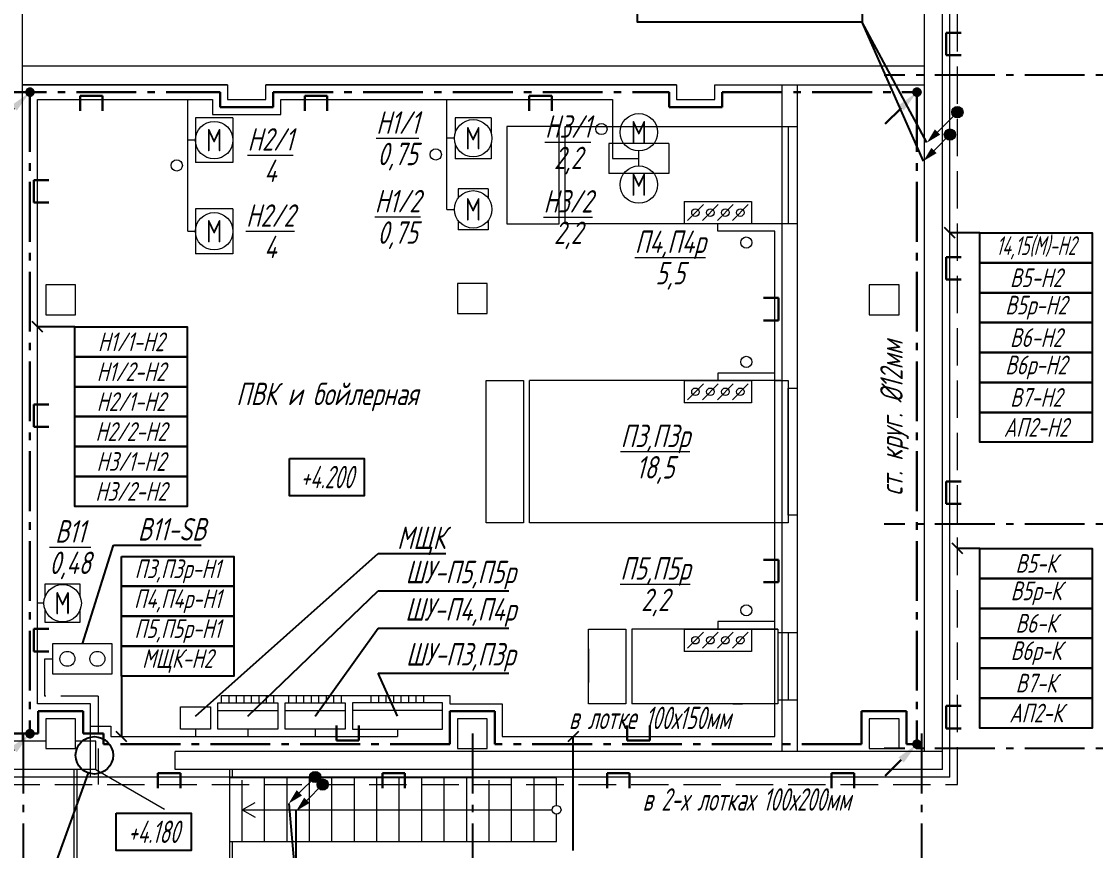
# Model space of a CAD drawing. Header units: millimetres. Extents: x -14296 to 10264, y -13087 to -5602.
# Drawn here: x -2110.7 to -1967.2, y -12823.6 to -12712.8 of the extents above; entities that cross this region are included whole.
import ezdxf
from ezdxf import colors
from ezdxf.entities.mleader import LeaderData, LeaderLine
from ezdxf.math import Vec2, Vec3

# ---------------------------------------------------------------- set-up
doc = ezdxf.new("R2010")
doc.units = ezdxf.units.MM
doc.linetypes.add('gost5', pattern=[7, 5, -2, 0])
doc.linetypes.add('gost6', pattern=[12, 8, -1.5, 1, -1.5])
for name, color, linetype, lineweight in [('Заземление (Сущ)', 6, 'gost6', 25), ('КаБель контрольный (Вновь)', 142, 'gost5', 15), ('КаБель силовой (Вновь)', 1, 'Continuous', 15), ('Линия выноска', 137, 'Continuous', 25), ('Осевая', 4, 'gost6', 25), ('Рамка тонкая', 5, 'Continuous', 25), ('стена', 7, 'Continuous', 18), ('Строительный', 251, 'Continuous', 13), ('Текст', 7, 'Continuous', 20), ('Технологическое', 156, 'Continuous', 18), ('Щиты пульты (Вновь)', 5, 'Continuous', 15), ('Эл. аппараты (Вновь)', 93, 'Continuous', 15), ('ЭлектрооБорудование (Вновь)', 160, 'Continuous', 15)]:
    doc.layers.add(name, color=color, linetype=linetype, lineweight=lineweight)
doc.styles.add('Simplex', font='simplex.shx', dxfattribs={"width": 0.7, "oblique": 15})
doc.linetypes.add('ограждение1', pattern='A,0.25,-0.1,[133,ltypeshp.shx,S=0.1,R=0,X=-0.1,Y=0],-0.1,1', length=1.45)

# ---------------------------------------------------------------- blocks, each defined once
blk = doc.blocks.new('A$C218E5FD8')
at = {"layer": 'Заземление (Сущ)', "lineweight": 30}
blk.add_hatch(color=256, dxfattribs=at).paths.add_polyline_path([(4.74, 4.24, 1), (3.74, 4.24, 1)])
blk.add_line((2.12, 2.12), (0, 0), dxfattribs=at)
blk.add_circle((4.24, 4.24), 0.5, dxfattribs=at)
blk.add_solid([(2.47, 1.77), (1.77, 2.47), (4.24, 4.24)], dxfattribs=at)
blk = doc.blocks.new('_None')
blk = doc.blocks.new('A$C2C4D244A')
at = {"layer": 'Эл. аппараты (Вновь)'}
for p, q in [((4, 8), (0, 8)), ((0, 8), (0, 0)), ((4, 0), (4, 8)), ((0, 0), (4, 0))]:
    blk.add_line(p, q, dxfattribs=at)
for centre in [(2, 6), (2, 2)]:
    blk.add_circle(centre, 1, dxfattribs=at)
blk = doc.blocks.new('_DotBlank')
at = {"color": 0, "linetype": 'ByBlock', "lineweight": -2}
blk.add_line((-0.5, 0), (-1, 0), dxfattribs=at)
blk.add_circle((0, 0), 0.5, dxfattribs=at)

msp = doc.modelspace()

# ---------------------------------------------------------------- hatches: boundary and pattern name
at = {"layer": 'Заземление (Сущ)', "lineweight": 30}
for points in [[(-2109.05744, -12722.22393, 1), (-2110.05744, -12722.22393, 1)], [(-2109.05744, -12807.97393, 1), (-2110.05744, -12807.97393, 1)]]:
    msp.add_hatch(color=256, dxfattribs=at).paths.add_polyline_path(points)
at = {"layer": 'КаБель контрольный (Вновь)', "linetype": 'ByBlock'}
for points in [[(-1986.40744, -12724.89951, 1), (-1984.90744, -12724.89951, 1)], [(-2071.20744, -12814.77393, 1), (-2069.70744, -12814.77393, 1)]]:
    msp.add_hatch(color=256, dxfattribs=at).paths.add_polyline_path(points)
at = {"layer": 'КаБель силовой (Вновь)'}
for points in [[(-1987.40744, -12727.89951, 1), (-1985.90744, -12727.89951, 1)], [(-2072.20744, -12813.77393, 1), (-2070.70744, -12813.77393, 1)]]:
    msp.add_hatch(color=256, dxfattribs=at).paths.add_polyline_path(points)

# ---------------------------------------------------------------- linework, layer by layer
at = {"layer": 'Заземление (Сущ)', "lineweight": 30}
for p, q in [((-2115.35744, -12722.22393), (-2084.16304, -12722.22393)), ((-2109.55744, -12722.22393), (-2109.55744, -12807.97393)), ((-2084.16304, -12722.22393), (-2084.16304, -12724.22393)), ((-2077.06304, -12724.22393), (-2077.06304, -12722.22393)), ((-2077.06304, -12722.22393), (-2024.16304, -12722.22393)), ((-2024.16304, -12722.22393), (-2024.16304, -12724.22393)), ((-2017.06304, -12724.22393), (-2017.06304, -12722.22393)), ((-2017.06304, -12722.22393), (-1991.05744, -12722.22393)), ((-1991.05744, -12722.22393), (-1991.05744, -12809.37393)), ((-2084.16304, -12724.22393), (-2077.06304, -12724.22393)), ((-2024.16304, -12724.22393), (-2017.06304, -12724.22393)), ((-2102.45744, -12804.97393), (-2108.45744, -12804.97393)), ((-2108.45744, -12804.97393), (-2108.45744, -12807.97393)), ((-2102.45744, -12807.97393), (-2102.45744, -12804.97393)), ((-2047.45744, -12804.97393), (-2053.45744, -12804.97393)), ((-2053.45744, -12804.97393), (-2053.45744, -12809.37393)), ((-2047.45744, -12809.37393), (-2047.45744, -12804.97393)), ((-1998.45744, -12809.37393), (-1998.45744, -12804.97393)), ((-1998.45744, -12804.97393), (-1992.45744, -12804.97393)), ((-1992.45744, -12804.97393), (-1992.45744, -12809.37393)), ((-2108.45744, -12807.97393), (-2116.45744, -12807.97393)), ((-2099.75744, -12807.97393), (-2102.45744, -12807.97393)), ((-2099.75744, -12809.37393), (-2099.75744, -12807.97393)), ((-2053.45744, -12809.37393), (-2099.75744, -12809.37393)), ((-1998.45744, -12809.37393), (-2047.45744, -12809.37393)), ((-1992.45744, -12809.37393), (-1991.05744, -12809.37393))]:
    msp.add_line(p, q, dxfattribs=at)
for centre in [(-2109.55744, -12722.22393), (-2109.55744, -12807.97393)]:
    msp.add_circle(centre, 0.5, dxfattribs=at)
at = {"layer": 'КаБель контрольный (Вновь)'}
for p, q in [((-1985.65744, -12814.77393), (-1985.6573, -12648.88466)), ((-2107.55744, -12802.97393), (-2107.55744, -12797.97393)), ((-2107.55744, -12797.97393), (-2106.55744, -12797.97393)), ((-2100.45744, -12802.97393), (-2107.55744, -12802.97393)), ((-2100.45744, -12802.97393), (-2100.45744, -12814.77393)), ((-2603.25744, -12814.77393), (-1985.65744, -12814.77393))]:
    msp.add_line(p, q, dxfattribs=at)
at = {"layer": 'КаБель контрольный (Вновь)', "linetype": 'ByBlock'}
for p, q in [((-1988.30902, -12727.55109), (-1986.18769, -12725.42977)), ((-2072.57876, -12816.89525), (-2070.45744, -12814.77393))]:
    msp.add_line(p, q, dxfattribs=at)
for centre in [(-1985.65744, -12724.89951), (-2070.45744, -12814.77393)]:
    msp.add_circle(centre, 0.75, dxfattribs=at)
for points in [[(-1987.95546, -12727.90464), (-1988.66257, -12727.19754), (-1989.72323, -12728.9653)], [(-2072.2252, -12817.24881), (-2072.93231, -12816.5417), (-2073.99297, -12818.30947)]]:
    msp.add_solid(points, dxfattribs=at)
at = {"layer": 'КаБель силовой (Вновь)'}
for p, q in [((-1986.65744, -12813.77393), (-1986.6573, -12651.88466)), ((-2108.55744, -12803.97393), (-2108.55744, -12723.22393)), ((-2108.55744, -12723.22393), (-2085.16304, -12723.22393)), ((-2088.45076, -12740.82076), (-2088.45076, -12723.22393)), ((-2085.16304, -12723.22393), (-2085.16304, -12725.22393)), ((-2076.06304, -12725.22393), (-2076.06304, -12723.22393)), ((-2076.06304, -12723.22393), (-2031.71581, -12723.22393)), ((-2053.84652, -12737.89163), (-2053.84652, -12723.22393)), ((-2031.71581, -12723.22393), (-2031.71581, -12731.08475)), ((-2085.16304, -12725.22393), (-2076.06304, -12725.22393)), ((-2087.45076, -12728.63896), (-2088.45076, -12728.63896)), ((-2052.84652, -12728.38814), (-2053.84652, -12728.38814)), ((-1988.77869, -12730.02076), (-1986.65736, -12727.89944)), ((-2028.21581, -12732.08475), (-2028.21581, -12730.08475)), ((-2031.71581, -12731.08475), (-2028.21581, -12731.08475)), ((-2022.15744, -12736.824), (-2013.15744, -12736.824)), ((-2022.15744, -12736.824), (-2022.15744, -12739.82242)), ((-2021.7181, -12739.38466), (-2019.59678, -12737.26334)), ((-2019.7181, -12739.38466), (-2017.59678, -12737.26334)), ((-2017.7181, -12739.38466), (-2015.59678, -12737.26334)), ((-2015.7181, -12739.38466), (-2013.59678, -12737.26334)), ((-2013.15744, -12736.824), (-2013.15744, -12739.824)), ((-2053.84652, -12737.89163), (-2052.84703, -12737.89163)), ((-2013.15744, -12739.824), (-2022.15744, -12739.824)), ((-2017.65744, -12740.824), (-2017.65744, -12739.824)), ((-2088.45076, -12740.82076), (-2087.45076, -12740.82076)), ((-2010.05744, -12740.824), (-2017.65744, -12740.824)), ((-2010.05744, -12808.37393), (-2010.05744, -12740.824)), ((-2010.05744, -12759.77591), (-2017.65744, -12759.77591)), ((-2017.65744, -12759.77591), (-2017.65744, -12760.77591)), ((-2022.15744, -12760.77591), (-2013.15744, -12760.77591)), ((-2022.15744, -12760.77591), (-2022.15744, -12763.77433)), ((-2021.7181, -12763.33657), (-2019.59678, -12761.21525)), ((-2019.7181, -12763.33657), (-2017.59678, -12761.21525)), ((-2017.7181, -12763.33657), (-2015.59678, -12761.21525)), ((-2015.7181, -12763.33657), (-2013.59678, -12761.21525)), ((-2013.15744, -12760.77591), (-2013.15744, -12763.77591)), ((-2013.15744, -12763.77591), (-2022.15744, -12763.77591)), ((-2107.6947, -12790.53899), (-2108.55744, -12790.53899)), ((-2010.05744, -12792.98902), (-2017.65744, -12792.98902)), ((-2017.65744, -12792.98902), (-2017.65744, -12793.98902)), ((-2022.15744, -12793.98902), (-2013.15744, -12793.98902)), ((-2022.15744, -12793.98902), (-2022.15744, -12796.98744)), ((-2021.7181, -12796.54968), (-2019.59678, -12794.42836)), ((-2019.7181, -12796.54968), (-2017.59678, -12794.42836)), ((-2017.7181, -12796.54968), (-2015.59678, -12794.42836)), ((-2015.7181, -12796.54968), (-2013.59678, -12794.42836)), ((-2013.15744, -12793.98902), (-2013.15744, -12796.98902)), ((-2013.15744, -12796.98902), (-2022.15744, -12796.98902)), ((-2083.95744, -12802.87393), (-2053.45744, -12802.87393)), ((-2083.95744, -12803.87393), (-2083.95744, -12802.87393)), ((-2082.95744, -12803.87393), (-2082.95744, -12802.87393)), ((-2081.95744, -12803.87393), (-2081.95744, -12802.87393)), ((-2080.95744, -12803.87393), (-2080.95744, -12802.87393)), ((-2079.95744, -12803.87393), (-2079.95744, -12802.87393)), ((-2078.95744, -12803.87393), (-2078.95744, -12802.87393)), ((-2077.95744, -12803.87393), (-2077.95744, -12802.87393)), ((-2076.95744, -12803.87393), (-2076.95744, -12802.87393)), ((-2074.95744, -12803.87393), (-2074.95744, -12802.87393)), ((-2073.95744, -12803.87393), (-2073.95744, -12802.87393)), ((-2072.95744, -12803.87393), (-2072.95744, -12802.87393)), ((-2071.95744, -12803.87393), (-2071.95744, -12802.87393)), ((-2070.95744, -12803.87393), (-2070.95744, -12802.87393)), ((-2069.95744, -12803.87393), (-2069.95744, -12802.87393)), ((-2068.95744, -12803.87393), (-2068.95744, -12802.87393)), ((-2067.95744, -12803.87393), (-2067.95744, -12802.87393)), ((-2063.95744, -12803.87393), (-2063.95744, -12802.87393)), ((-2062.95744, -12803.87393), (-2062.95744, -12802.87393)), ((-2061.95744, -12803.87393), (-2061.95744, -12802.87393)), ((-2060.95744, -12803.87393), (-2060.95744, -12802.87393)), ((-2059.95744, -12803.87393), (-2059.95744, -12802.87393)), ((-2058.95744, -12803.87393), (-2058.95744, -12802.87393)), ((-2057.95744, -12803.87393), (-2057.95744, -12802.87393)), ((-2056.95744, -12803.87393), (-2056.95744, -12802.87393)), ((-2053.45744, -12802.87393), (-2053.45744, -12803.97393)), ((-2101.45744, -12803.97393), (-2108.55744, -12803.97393)), ((-2101.45744, -12813.77393), (-2101.45744, -12803.97393)), ((-2053.45744, -12803.97393), (-2046.45744, -12803.97393)), ((-2046.45744, -12803.97393), (-2046.45744, -12808.37393)), ((-2101.45744, -12806.97393), (-2098.75744, -12806.97393)), ((-2098.75744, -12806.97393), (-2098.75744, -12808.37393)), ((-2087.45744, -12807.37393), (-2087.45744, -12808.37393)), ((-2080.45744, -12807.37393), (-2080.45744, -12808.37393)), ((-2071.45744, -12807.37393), (-2071.45744, -12808.37393)), ((-2060.45744, -12807.37393), (-2060.45744, -12808.37393)), ((-2098.75744, -12808.37393), (-2060.45744, -12808.37393)), ((-2046.45744, -12808.37393), (-2010.05744, -12808.37393)), ((-1986.65744, -12813.77393), (-2602.25744, -12813.77393)), ((-2073.57876, -12815.89525), (-2071.45744, -12813.77393))]:
    msp.add_line(p, q, dxfattribs=at)
for centre, radius in [((-2033.21581, -12727.15434), 0.75), ((-1986.65744, -12727.89951), 0.75), ((-2055.34652, -12730.55778), 0.75), ((-2089.95076, -12732.02235), 0.75), ((-2020.65744, -12738.324), 0.5), ((-2018.65744, -12738.324), 0.5), ((-2016.65744, -12738.324), 0.5), ((-2014.65744, -12738.324), 0.5), ((-2013.85744, -12742.324), 0.75), ((-2013.85744, -12758.27591), 0.75), ((-2020.65744, -12762.27591), 0.5), ((-2018.65744, -12762.27591), 0.5), ((-2016.65744, -12762.27591), 0.5), ((-2014.65744, -12762.27591), 0.5), ((-2013.85744, -12791.48902), 0.75), ((-2020.65744, -12795.48902), 0.5), ((-2018.65744, -12795.48902), 0.5), ((-2016.65744, -12795.48902), 0.5), ((-2014.65744, -12795.48902), 0.5), ((-2071.45744, -12813.77393), 0.75)]:
    msp.add_circle(centre, radius, dxfattribs=at)
for points in [[(-1988.42513, -12730.37431), (-1989.13224, -12729.66721), (-1990.1929, -12731.43497)], [(-2073.2252, -12816.24881), (-2073.93231, -12815.5417), (-2074.99297, -12817.30947)]]:
    msp.add_solid(points, dxfattribs=at)
at = {"layer": 'Линия выноска'}
for p, q in [((-1989.72323, -12728.9653), (-1998.38522, -12712.86553)), ((-1990.1929, -12731.43497), (-1998.38522, -12712.86553)), ((-1985.95027, -12741.74107), (-1987.36448, -12740.32686)), ((-1982.65738, -12741.03397), (-1986.65738, -12741.03397)), ((-2107.85033, -12754.30604), (-2109.26454, -12752.89183)), ((-2103.55744, -12753.59893), (-2108.55744, -12753.59893)), ((-1984.9503, -12783.93515), (-1986.36452, -12782.52093)), ((-1982.65738, -12783.22804), (-1985.65741, -12783.22804)), ((-2097.34339, -12800.28031), (-2097.34339, -12808.37393)), ((-2096.63628, -12809.08104), (-2098.0505, -12807.66683)), ((-2036.28586, -12807.66683), (-2037.70008, -12809.08104)), ((-2036.99297, -12823.60398), (-2036.99297, -12808.37393)), ((-2074.99297, -12817.30947), (-2073.99297, -12828.60398)), ((-2073.99297, -12828.60398), (-2073.99297, -12818.30947))]:
    msp.add_line(p, q, dxfattribs=at)
at = {"layer": 'Осевая'}
for p, q in [((-1944.65744, -12719.97393), (-1995.45744, -12719.97393)), ((-1944.65744, -12779.97393), (-1995.45744, -12779.97393)), ((-2110.45744, -12807.97393), (-2110.45744, -12886.97393)), ((-2050.45744, -12807.97393), (-2050.45744, -12892.97393)), ((-1990.45744, -12807.97393), (-1990.45744, -12892.97393)), ((-1944.65744, -12809.97393), (-1995.45744, -12809.97393))]:
    msp.add_line(p, q, dxfattribs=at)
at = {"layer": 'Рамка тонкая', "lineweight": 30}
for p, q in [((-1985.15744, -12714.27393), (-1987.15744, -12714.27393)), ((-1987.15744, -12714.27393), (-1987.15744, -12717.27393)), ((-1987.15744, -12717.27393), (-1985.15744, -12717.27393)), ((-2099.85739, -12722.72393), (-2102.85739, -12722.72393)), ((-2102.85739, -12722.72393), (-2102.85739, -12724.72393)), ((-2099.85739, -12724.72393), (-2099.85739, -12722.72393)), ((-2069.85739, -12722.72393), (-2072.85739, -12722.72393)), ((-2072.85739, -12722.72393), (-2072.85739, -12724.72393)), ((-2069.85739, -12724.72393), (-2069.85739, -12722.72393)), ((-2039.85739, -12722.72393), (-2042.85739, -12722.72393)), ((-2042.85739, -12722.72393), (-2042.85739, -12724.72393)), ((-2039.85739, -12724.72393), (-2039.85739, -12722.72393)), ((-2107.05752, -12733.97393), (-2109.05752, -12733.97393)), ((-2109.05752, -12733.97393), (-2109.05752, -12736.97393)), ((-2109.05752, -12736.97393), (-2107.05752, -12736.97393)), ((-1985.15744, -12744.27393), (-1987.15744, -12744.27393)), ((-1987.15744, -12744.27393), (-1987.15744, -12747.27393)), ((-1987.15744, -12747.27393), (-1985.15744, -12747.27393)), ((-2009.55744, -12749.73629), (-2011.55744, -12749.73629)), ((-2009.55744, -12752.73629), (-2009.55744, -12749.73629)), ((-2011.55744, -12752.73629), (-2009.55744, -12752.73629)), ((-2107.05752, -12763.97393), (-2109.05752, -12763.97393)), ((-2109.05752, -12763.97393), (-2109.05752, -12766.97393)), ((-2109.05752, -12766.97393), (-2107.05752, -12766.97393)), ((-1985.15744, -12774.27393), (-1987.15744, -12774.27393)), ((-1987.15744, -12774.27393), (-1987.15744, -12777.27393)), ((-1987.15744, -12777.27393), (-1985.15744, -12777.27393)), ((-2009.55744, -12784.73629), (-2011.55744, -12784.73629)), ((-2009.55744, -12787.73629), (-2009.55744, -12784.73629)), ((-2011.55744, -12787.73629), (-2009.55744, -12787.73629)), ((-2107.05752, -12793.97393), (-2109.05752, -12793.97393)), ((-2109.05752, -12793.97393), (-2109.05752, -12796.97393)), ((-2109.05752, -12796.97393), (-2107.05752, -12796.97393)), ((-1985.15744, -12804.27393), (-1987.15744, -12804.27393)), ((-1987.15744, -12804.27393), (-1987.15744, -12807.27393)), ((-2068.61841, -12806.87393), (-2068.61841, -12808.87393)), ((-2065.61841, -12808.87393), (-2065.61841, -12806.87393)), ((-2029.75744, -12806.87393), (-2029.75744, -12808.87393)), ((-2026.75744, -12808.87393), (-2026.75744, -12806.87393)), ((-1987.15744, -12807.27393), (-1985.15744, -12807.27393)), ((-2068.61841, -12808.87393), (-2065.61841, -12808.87393)), ((-2029.75744, -12808.87393), (-2026.75744, -12808.87393)), ((-2089.45744, -12813.27393), (-2092.45744, -12813.27393)), ((-2092.45744, -12813.27393), (-2092.45744, -12815.27393)), ((-2089.45744, -12815.27393), (-2089.45744, -12813.27393)), ((-2059.45744, -12813.27393), (-2062.45744, -12813.27393)), ((-2062.45744, -12813.27393), (-2062.45744, -12815.27393)), ((-2059.45744, -12815.27393), (-2059.45744, -12813.27393)), ((-2029.45744, -12813.27393), (-2032.45744, -12813.27393)), ((-2032.45744, -12813.27393), (-2032.45744, -12815.27393)), ((-2029.45744, -12815.27393), (-2029.45744, -12813.27393)), ((-1999.45744, -12813.27393), (-2002.45744, -12813.27393)), ((-2002.45744, -12813.27393), (-2002.45744, -12815.27393)), ((-1999.45744, -12815.27393), (-1999.45744, -12813.27393))]:
    msp.add_line(p, q, dxfattribs=at)
at = {"layer": 'Рамка тонкая'}
for points in [[(-2028.38522, -12708.86553), (-1998.38522, -12708.86553), (-1998.38522, -12712.86553), (-2028.38522, -12712.86553)], [(-1982.65738, -12741.03397), (-1967.65738, -12741.03397), (-1967.65738, -12745.03397), (-1982.65738, -12745.03397)], [(-1982.65738, -12745.03397), (-1967.65738, -12745.03397), (-1967.65738, -12749.03397), (-1982.65738, -12749.03397)], [(-1982.65738, -12749.03397), (-1967.65738, -12749.03397), (-1967.65738, -12753.03397), (-1982.65738, -12753.03397)], [(-1982.65738, -12753.03397), (-1967.65738, -12753.03397), (-1967.65738, -12757.03397), (-1982.65738, -12757.03397)], [(-2103.55744, -12753.59893), (-2088.55744, -12753.59893), (-2088.55744, -12757.59893), (-2103.55744, -12757.59893)], [(-2103.55744, -12757.59893), (-2088.55744, -12757.59893), (-2088.55744, -12761.59893), (-2103.55744, -12761.59893)], [(-1982.65738, -12757.03397), (-1967.65738, -12757.03397), (-1967.65738, -12761.03397), (-1982.65738, -12761.03397)], [(-2103.55744, -12761.59893), (-2088.55744, -12761.59893), (-2088.55744, -12765.59893), (-2103.55744, -12765.59893)], [(-1982.65738, -12761.03397), (-1967.65738, -12761.03397), (-1967.65738, -12765.03397), (-1982.65738, -12765.03397)], [(-2103.55744, -12765.59893), (-2088.55744, -12765.59893), (-2088.55744, -12769.59893), (-2103.55744, -12769.59893)], [(-1982.65738, -12765.03397), (-1967.65738, -12765.03397), (-1967.65738, -12769.03397), (-1982.65738, -12769.03397)], [(-2103.55744, -12769.59893), (-2088.55744, -12769.59893), (-2088.55744, -12773.59893), (-2103.55744, -12773.59893)], [(-2074.89837, -12771.17577), (-2064.89837, -12771.17577), (-2064.89837, -12776.17577), (-2074.89837, -12776.17577)], [(-2103.55744, -12773.59893), (-2088.55744, -12773.59893), (-2088.55744, -12777.59893), (-2103.55744, -12777.59893)], [(-1982.65738, -12783.22804), (-1967.65738, -12783.22804), (-1967.65738, -12787.22804), (-1982.65738, -12787.22804)], [(-2097.34339, -12784.28031), (-2082.34339, -12784.28031), (-2082.34339, -12788.28031), (-2097.34339, -12788.28031)], [(-1982.65738, -12787.22804), (-1967.65738, -12787.22804), (-1967.65738, -12791.22804), (-1982.65738, -12791.22804)], [(-2097.34339, -12788.28031), (-2082.34339, -12788.28031), (-2082.34339, -12792.28031), (-2097.34339, -12792.28031)], [(-1982.65738, -12791.22804), (-1967.65738, -12791.22804), (-1967.65738, -12795.22804), (-1982.65738, -12795.22804)], [(-2097.34339, -12792.28031), (-2082.34339, -12792.28031), (-2082.34339, -12796.28031), (-2097.34339, -12796.28031)], [(-2097.34339, -12796.28031), (-2082.34339, -12796.28031), (-2082.34339, -12800.28031), (-2097.34339, -12800.28031)], [(-1982.65738, -12795.22804), (-1967.65738, -12795.22804), (-1967.65738, -12799.22804), (-1982.65738, -12799.22804)], [(-1982.65738, -12799.22804), (-1967.65738, -12799.22804), (-1967.65738, -12803.22804), (-1982.65738, -12803.22804)], [(-1982.65738, -12803.22804), (-1967.65738, -12803.22804), (-1967.65738, -12807.22804), (-1982.65738, -12807.22804)], [(-2098.03999, -12818.59571), (-2088.03999, -12818.59571), (-2088.03999, -12823.59571), (-2098.03999, -12823.59571)]]:
    msp.add_lwpolyline(points, close=True, dxfattribs=at)
at = {"layer": 'стена'}
msp.add_line((-1987.65744, -12808.97393), (-1987.65744, -12801.84306), dxfattribs=at)
at = {"layer": 'Строительный', "ltscale": 100}
for p, q in [((-2110.55744, -12713.72393), (-2110.55744, -12627.17393)), ((-1987.65744, -12812.77393), (-1987.65744, -12627.17393)), ((-1990.05744, -12810.37393), (-1990.05744, -12685.47193)), ((-2110.55744, -12808.97393), (-2110.55744, -12713.72393)), ((-2110.55744, -12718.72393), (-1990.05744, -12718.72393)), ((-2083.16304, -12721.22393), (-2110.55744, -12721.22393)), ((-2110.45744, -12721.22393), (-2083.16304, -12721.22393)), ((-2083.16304, -12721.22393), (-2083.16304, -12723.22393)), ((-2023.16304, -12721.22393), (-2078.06304, -12721.22393)), ((-2078.06304, -12721.22393), (-2023.16304, -12721.22393)), ((-2078.06304, -12723.22393), (-2078.06304, -12721.22393)), ((-2023.16304, -12721.22393), (-2023.16304, -12723.22393)), ((-2018.06304, -12721.22393), (-1990.05744, -12721.22393)), ((-2018.06304, -12723.22393), (-2018.06304, -12721.22393)), ((-2009.05744, -12810.37393), (-2009.05744, -12721.22393)), ((-2007.05744, -12721.22393), (-2007.05744, -12810.37393)), ((-2083.16304, -12723.22393), (-2078.06304, -12723.22393)), ((-2023.16304, -12723.22393), (-2018.06304, -12723.22393)), ((-2103.45744, -12747.97393), (-2107.45744, -12747.97393)), ((-2107.45744, -12747.97393), (-2107.45744, -12751.97393)), ((-2103.45744, -12751.97393), (-2103.45744, -12747.97393)), ((-2048.45744, -12747.82173), (-2052.45744, -12747.82173)), ((-2052.45744, -12747.82173), (-2052.45744, -12751.82173)), ((-2048.45744, -12751.82173), (-2048.45744, -12747.82173)), ((-1993.45744, -12747.97393), (-1997.45744, -12747.97393)), ((-1997.45744, -12747.97393), (-1997.45744, -12751.97393)), ((-1993.45744, -12751.97393), (-1993.45744, -12747.97393)), ((-2052.45744, -12751.82173), (-2048.45744, -12751.82173)), ((-2107.45744, -12751.97393), (-2103.45744, -12751.97393)), ((-1997.45744, -12751.97393), (-1993.45744, -12751.97393)), ((-2103.45744, -12805.97393), (-2107.45744, -12805.97393)), ((-2107.45744, -12805.97393), (-2107.45744, -12809.97393)), ((-2103.45744, -12809.97393), (-2103.45744, -12805.97393)), ((-2048.45744, -12805.97393), (-2052.45744, -12805.97393)), ((-2052.45744, -12805.97393), (-2052.45744, -12809.97393)), ((-2048.45744, -12809.97393), (-2048.45744, -12805.97393)), ((-1993.45744, -12805.97393), (-1997.45744, -12805.97393)), ((-1997.45744, -12805.97393), (-1997.45744, -12809.97393)), ((-1993.45744, -12809.97393), (-1993.45744, -12805.97393)), ((-2107.45744, -12808.97393), (-2117.45744, -12808.97393)), ((-2100.75744, -12808.97393), (-2103.45744, -12808.97393)), ((-2100.75744, -12812.77393), (-2100.75744, -12808.97393)), ((-2107.45744, -12809.97393), (-2103.45744, -12809.97393)), ((-1987.65744, -12810.37393), (-2090.15744, -12810.37393)), ((-2090.15744, -12812.77393), (-2090.15744, -12810.37393)), ((-2052.45744, -12809.97393), (-2048.45744, -12809.97393)), ((-1997.45744, -12809.97393), (-1993.45744, -12809.97393)), ((-2100.75744, -12812.77393), (-2140.60425, -12812.77393)), ((-1987.65744, -12812.77393), (-2090.15744, -12812.77393)), ((-2081.2146, -12818.15831), (-2039.8146, -12818.15831))]:
    msp.add_line(p, q, dxfattribs=at)
at = {"layer": 'Строительный', "linetype": 'ограждение1', "ltscale": 3}
msp.add_line((-2103.7146, -12812.77393), (-2103.7146, -12825.15063), dxfattribs=at)
at = {"layer": 'Строительный'}
for p, q in [((-2103.3146, -12812.77393), (-2103.3146, -12824.75063)), ((-2100.75744, -12812.77393), (-2091.57757, -12818.07393)), ((-2082.91886, -12812.77393), (-2082.91886, -12824.75063)), ((-2082.51886, -12813.8862), (-2082.51886, -12812.77393)), ((-2039.2146, -12813.8862), (-2082.91886, -12813.8862)), ((-2081.2146, -12822.43204), (-2081.2146, -12814.20835)), ((-2078.2146, -12822.43204), (-2078.2146, -12813.8862)), ((-2075.2146, -12822.43204), (-2075.2146, -12813.8862)), ((-2072.2146, -12822.43204), (-2072.2146, -12813.8862)), ((-2069.2146, -12822.43204), (-2069.2146, -12813.8862)), ((-2066.2146, -12822.43204), (-2066.2146, -12813.8862)), ((-2063.2146, -12822.43204), (-2063.2146, -12813.8862)), ((-2060.2146, -12822.43204), (-2060.2146, -12813.8862)), ((-2057.2146, -12822.43204), (-2057.2146, -12813.8862)), ((-2054.2146, -12822.43204), (-2054.2146, -12813.8862)), ((-2051.2146, -12822.43204), (-2051.2146, -12813.8862)), ((-2048.2146, -12822.43204), (-2048.2146, -12814.20835)), ((-2045.2146, -12822.43204), (-2045.2146, -12813.8862)), ((-2042.2146, -12822.43204), (-2042.2146, -12813.8862)), ((-2039.2146, -12817.55831), (-2039.2146, -12813.90835)), ((-2081.2146, -12818.15831), (-2079.48255, -12817.15831)), ((-2081.2146, -12818.15831), (-2079.48255, -12819.15831)), ((-2039.2146, -12822.40828), (-2039.2146, -12818.75831)), ((-2039.2146, -12822.43204), (-2082.91886, -12822.43204)), ((-2082.51886, -12825.15063), (-2082.51886, -12822.43204))]:
    msp.add_line(p, q, dxfattribs=at)
msp.add_circle((-2039.2146, -12818.15831), 0.6, dxfattribs=at)
at = {"layer": 'Технологическое', "ltscale": 100}
for p, q in [((-2082.44608, -12725.63896), (-2087.45544, -12725.63896)), ((-2087.45544, -12725.63896), (-2087.45544, -12731.63896)), ((-2082.45544, -12725.63896), (-2082.45544, -12731.63896)), ((-2047.94652, -12725.63677), (-2052.74652, -12725.63677)), ((-2052.74652, -12725.63677), (-2052.74652, -12727.68814)), ((-2047.94652, -12725.63677), (-2047.94652, -12727.68814)), ((-2052.74652, -12729.08814), (-2052.74652, -12731.13951)), ((-2047.94652, -12729.08814), (-2047.94652, -12731.13951)), ((-2082.44608, -12731.63896), (-2087.45544, -12731.63896)), ((-2047.94652, -12731.13951), (-2052.74652, -12731.13951)), ((-2048.34652, -12735.14026), (-2052.34754, -12735.14026)), ((-2052.34754, -12735.14026), (-2052.34754, -12736.39231)), ((-2048.34652, -12735.14026), (-2048.34652, -12736.39231)), ((-2082.44608, -12737.82076), (-2087.45544, -12737.82076)), ((-2087.45544, -12737.82076), (-2087.45544, -12743.82076)), ((-2082.45544, -12737.82076), (-2082.45544, -12743.82076)), ((-2052.34754, -12739.39095), (-2052.34754, -12740.643)), ((-2048.34652, -12739.39095), (-2048.34652, -12740.643)), ((-2048.34652, -12740.643), (-2052.34754, -12740.643)), ((-2082.44608, -12743.82076), (-2087.45544, -12743.82076))]:
    msp.add_line(p, q, dxfattribs=at)
at = {"layer": 'Технологическое', "color": 128, "ltscale": 10}
for p, q in [((-2038.85744, -12726.82393), (-2045.85744, -12726.82393)), ((-2045.85744, -12726.82393), (-2045.85744, -12739.824)), ((-2038.85744, -12739.824), (-2038.85744, -12726.82393)), ((-2038.05744, -12726.824), (-2007.05744, -12726.824)), ((-2038.05744, -12739.824), (-2038.05744, -12726.824)), ((-2010.05119, -12726.824), (-2008.25744, -12726.824)), ((-2008.25744, -12726.824), (-2008.25744, -12739.824)), ((-2007.05744, -12726.824), (-2007.05744, -12739.824)), ((-2045.85744, -12739.824), (-2038.85744, -12739.824)), ((-2007.05744, -12739.824), (-2038.05744, -12739.824)), ((-2008.25744, -12739.824), (-2010.05119, -12739.824)), ((-2048.60744, -12779.77591), (-2048.60744, -12760.77591)), ((-2048.60744, -12760.77591), (-2043.60744, -12760.77591)), ((-2043.60744, -12760.77591), (-2043.60744, -12779.77591)), ((-2042.80744, -12779.77591), (-2042.80744, -12760.77591)), ((-2009.25744, -12760.77591), (-2042.80744, -12760.77591)), ((-2010.05119, -12760.77591), (-2008.25744, -12760.77591)), ((-2008.25744, -12760.77591), (-2008.25744, -12779.77591)), ((-2008.25744, -12778.77591), (-2008.25744, -12761.77591)), ((-2008.25744, -12761.77591), (-2007.05744, -12761.77591)), ((-2007.05744, -12761.77591), (-2007.05744, -12778.77591)), ((-2048.60744, -12775.27591), (-2048.60744, -12765.27591)), ((-2007.05744, -12778.77591), (-2008.25744, -12778.77591)), ((-2043.60744, -12779.77591), (-2048.60744, -12779.77591)), ((-2009.25744, -12779.77591), (-2042.80744, -12779.77591)), ((-2008.25744, -12779.77591), (-2010.05119, -12779.77591)), ((-2034.95744, -12803.98902), (-2034.95744, -12793.98902)), ((-2034.95744, -12793.98902), (-2029.95744, -12793.98902)), ((-2029.95744, -12793.98902), (-2029.95744, -12803.98902)), ((-2029.15744, -12793.98902), (-2029.15744, -12803.98902)), ((-2009.65744, -12793.98902), (-2029.15744, -12793.98902)), ((-2017.70744, -12793.98902), (-2009.65744, -12793.98902)), ((-2009.65744, -12793.98902), (-2009.65744, -12803.98902)), ((-2007.05744, -12794.48902), (-2009.65744, -12794.48902)), ((-2008.25744, -12794.48902), (-2008.25744, -12803.48902)), ((-2007.05744, -12794.48902), (-2007.05744, -12803.48902)), ((-2034.95744, -12796.65791), (-2034.95744, -12801.15791)), ((-2007.05744, -12803.48902), (-2009.65744, -12803.48902)), ((-2029.95744, -12803.98902), (-2034.95744, -12803.98902)), ((-2009.65744, -12803.98902), (-2029.15744, -12803.98902)), ((-2015.67531, -12803.98902), (-2014.35703, -12803.98902))]:
    msp.add_line(p, q, dxfattribs=at)
at = {"layer": 'Технологическое', "ltscale": 400}
for p, q in [((-2024.21581, -12729.08475), (-2032.21581, -12729.08475)), ((-2032.21581, -12729.08475), (-2032.21581, -12733.08475)), ((-2024.21581, -12729.08475), (-2024.21581, -12733.08475)), ((-2032.21581, -12730.97483), (-2032.21581, -12733.08475)), ((-2024.21581, -12731.36457), (-2024.21581, -12733.08475)), ((-2024.21581, -12733.08475), (-2032.21581, -12733.08475))]:
    msp.add_line(p, q, dxfattribs=at)
at = {"layer": 'Технологическое', "color": 128}
for p, q in [((-2102.83195, -12788.01125), (-2107.55744, -12788.01125)), ((-2107.55744, -12788.01125), (-2107.55744, -12789.72201)), ((-2102.83195, -12789.72201), (-2102.83195, -12788.01125)), ((-2107.55744, -12791.35598), (-2107.55744, -12793.06674)), ((-2102.83195, -12793.06674), (-2102.83195, -12791.35598)), ((-2107.55744, -12793.06674), (-2102.83195, -12793.06674))]:
    msp.add_line(p, q, dxfattribs=at)
at = {"layer": 'Щиты пульты (Вновь)'}
for p, q in [((-2089.45744, -12804.37393), (-2085.45744, -12804.37393)), ((-2089.45744, -12807.37393), (-2089.45744, -12804.37393)), ((-2085.45744, -12804.37393), (-2085.45744, -12807.37393)), ((-2084.45744, -12803.87393), (-2076.45744, -12803.87393)), ((-2084.45744, -12807.37393), (-2084.45744, -12803.87393)), ((-2084.45744, -12804.87393), (-2076.45744, -12804.87393)), ((-2076.45744, -12803.87393), (-2076.45744, -12807.37393)), ((-2075.45744, -12803.87393), (-2067.45744, -12803.87393)), ((-2075.45744, -12807.37393), (-2075.45744, -12803.87393)), ((-2075.45744, -12804.87393), (-2067.45744, -12804.87393)), ((-2067.45744, -12803.87393), (-2067.45744, -12807.37393)), ((-2054.45744, -12803.87393), (-2066.45744, -12803.87393)), ((-2066.45744, -12803.87393), (-2066.45744, -12807.37393)), ((-2054.45744, -12804.87393), (-2066.45744, -12804.87393)), ((-2054.45744, -12807.37393), (-2054.45744, -12803.87393)), ((-2085.45744, -12807.37393), (-2089.45744, -12807.37393)), ((-2076.45744, -12807.37393), (-2084.45744, -12807.37393)), ((-2067.45744, -12807.37393), (-2075.45744, -12807.37393)), ((-2066.45744, -12807.37393), (-2054.45744, -12807.37393))]:
    msp.add_line(p, q, dxfattribs=at)
at = {"layer": 'ЭлектрооБорудование (Вновь)'}
for centre in [(-2050.34652, -12728.38814), (-2028.21581, -12727.58475), (-2084.95076, -12728.63896), (-2028.21581, -12734.58475), (-2050.34703, -12737.89163), (-2084.95076, -12740.82076), (-2105.1947, -12790.53899)]:
    msp.add_circle(centre, 2.5, dxfattribs=at)

# ---------------------------------------------------------------- block references
at = {"layer": 'Строительный'}
for p in [(-2113.80004, -12726.46657), (-1995.30004, -12726.46657), (-2113.80004, -12812.21657), (-1995.30004, -12813.61657)]:
    msp.add_blockref('A$C218E5FD8', p, dxfattribs=at)
at = {"layer": 'Эл. аппараты (Вновь)', "rotation": 90}
msp.add_blockref('A$C2C4D244A', (-2098.55743, -12799.97391), dxfattribs=at)

# ---------------------------------------------------------------- texts
at = {"layer": 'Текст', "attachment_point": 5, "style": 'Simplex'}
for s, insert, char_height, width in [('\\A1;\\SН1\\/1/0,75;', (-2060.45076, -12728.38814), 3, 4.9055162), ('\\A1;\\SН3\\/1/2,2;', (-2037.68382, -12728.91852), 3, 4.9055162), ('\\A1;\\SН2\\/1/4;', (-2077.45076, -12730.63896), 3, 4.9055162), ('\\A1;\\SН1\\/2/0,75;', (-2060.45076, -12738.89163), 3, 4.9055162), ('\\A1;\\SН3\\/2/2,2;', (-2037.68382, -12738.91852), 3, 4.9055162), ('\\A1;\\SН2\\/2/4;', (-2077.45076, -12740.82076), 3, 4.9055162), ('\\A1;\\SП4,П4р/5,5;', (-2024.03244, -12744.324), 3, 4.9055162), ('{\\W0.6;14,15(М)-Н2}', (-1975.15738, -12743.03397), 2.5, 15), ('В5-Н2', (-1975.15738, -12747.03397), 2.5, 15), ('В5р-Н2', (-1975.15738, -12751.03397), 2.5, 15), ('Н1/1-Н2', (-2096.05744, -12755.59893), 2.5, 15), ('В6-Н2', (-1975.15738, -12755.03397), 2.5, 15), ('В6р-Н2', (-1975.15738, -12759.03397), 2.5, 15), ('Н1/2-Н2', (-2096.05744, -12759.59893), 2.5, 15), ('ПВК и бойлерная', (-2069.85695, -12762.9732), 3, 29.3861195), ('В7-Н2', (-1975.15738, -12763.03397), 2.5, 15), ('Н2/1-Н2', (-2096.05744, -12763.59893), 2.5, 15), ('АП2-Н2', (-1975.15738, -12767.03397), 2.5, 15), ('Н2/2-Н2', (-2096.05744, -12767.59893), 2.5, 15), ('\\A1;\\SП3,П3р/18,5;', (-2026.03244, -12770.27591), 3, 4.9055162), ('Н3/1-Н2', (-2096.05744, -12771.59893), 2.5, 15), ('{\\W0.6;+4.200}', (-2069.89837, -12773.67577), 3, 10), ('Н3/2-Н2', (-2096.05744, -12775.59893), 2.5, 15), ('\\A1;\\SВ11/0,48;', (-2104.1947, -12783.03899), 3, 4.9055162), ('П3,П3р-Н1', (-2089.84339, -12786.28031), 2.5, 15), ('\\A1;\\SП5,П5р/2,2;', (-2026.03244, -12787.98902), 3, 4.9055162), ('В5-К', (-1975.15738, -12785.22804), 2.5, 15), ('В5р-К', (-1975.15738, -12789.22804), 2.5, 15), ('П4,П4р-Н1', (-2089.84339, -12790.28031), 2.5, 15), ('В6-К', (-1975.15738, -12793.22804), 2.5, 15), ('П5,П5р-Н1', (-2089.84339, -12794.28031), 2.5, 15), ('В6р-К', (-1975.15738, -12797.22804), 2.5, 15), ('МЩК-Н2', (-2089.84339, -12798.28031), 2.5, 15), ('В7-К', (-1975.15738, -12801.22804), 2.5, 15), ('\\A1;{\\W0.6;в лотке 100х150мм}', (-2026.76364, -12805.87378), 3, 58.7087971), ('АП2-К', (-1975.15738, -12805.22804), 2.5, 15), ('\\A1;{\\W0.6;в 2-х лотках 100х200мм}', (-2013.82897, -12816.77393), 3, 58.7087971), ('{\\W0.6;+4.180}', (-2093.03999, -12821.09571), 3, 10)]:
    msp.add_mtext(s, dxfattribs=dict(at, insert=insert, char_height=char_height, width=width))
at = {"layer": 'Текст', "insert": (-1994.05744, -12765.79893), "char_height": 3, "width": 43.7026451, "attachment_point": 5, "rotation": 90, "style": 'Simplex'}
msp.add_mtext('{\\W0.7;ст. круг. %%C12мм}', dxfattribs=at)
at = {"layer": 'ЭлектрооБорудование (Вновь)', "char_height": 3, "width": 6.7817159, "attachment_point": 5, "style": 'Simplex'}
for insert in [(-2084.95076, -12728.63896), (-2050.34652, -12728.38814), (-2028.21581, -12727.58475), (-2028.21581, -12734.58475), (-2050.34703, -12737.89163), (-2084.95076, -12740.82076), (-2105.1947, -12790.53899)]:
    msp.add_mtext('{\\Q0;М}', dxfattribs=dict(at, insert=insert))

# ---------------------------------------------------------------- leaders
at = {"layer": 'Линия выноска'}
ml = msp.add_multileader_mtext('Standard', dxfattribs=at)
ml.set_content('В11-SB', color=2, style='Simplex')
ml.set_leader_properties()
ml.set_arrow_properties(name='NONE')
ml.build(insert=Vec2(0, 0))
ml.multileader.update_dxf_attribs({"text_left_attachment_type": 6, "text_right_attachment_type": 6, "dogleg_length": 0})
ctx = ml.context
ctx.base_point, ctx.char_height, ctx.plane_origin = Vec3(-2098.41697, -12782.76093), 3, Vec3(-2086.65891, -12785.96475)
ctx.left_attachment, ctx.right_attachment, ctx.text_align_type = 6, 6, 1
notes = []
notes.append((ctx, [(1, (1, 1, 0), (-2098.41697, -12782.76093), (1, 0), 0, [(3, [(-2102.55744, -12795.97393)], 0, [])])]))
ctx.mtext.insert, ctx.mtext.alignment, ctx.mtext.flow_direction = Vec3(-2090.5916, -12779.16093), 2, 5
ml = msp.add_multileader_mtext('Standard', dxfattribs=at)
ml.set_content('МЩК', color=2, style='Simplex')
ml.set_leader_properties()
ml.set_arrow_properties(name='NONE')
ml.build(insert=Vec2(0, 0))
ml.multileader.update_dxf_attribs({"text_left_attachment_type": 6, "text_right_attachment_type": 6, "dogleg_length": 0})
ctx = ml.context
ctx.base_point, ctx.char_height, ctx.plane_origin = Vec3(-2063.04225, -12783.87249), 3, Vec3(-2021.87155, -12846.37244)
ctx.left_attachment, ctx.right_attachment, ctx.text_align_type = 6, 6, 1
notes.append((ctx, [(1, (1, 1, 0), (-2063.04225, -12783.87249), (1, 0), 0, [(1, [(-2087.45744, -12805.62393)], 0, [])])]))
ctx.mtext.insert, ctx.mtext.alignment, ctx.mtext.line_spacing_factor, ctx.mtext.flow_direction = Vec3(-2057.29033, -12780.30106), 2, 0.8, 5
ml = msp.add_multileader_mtext('Standard', dxfattribs=at)
ml.set_content('ШУ-П5,П5р', color=2, style='Simplex')
ml.set_leader_properties()
ml.set_arrow_properties(name='NONE')
ml.build(insert=Vec2(0, 0))
ml.multileader.update_dxf_attribs({"text_left_attachment_type": 6, "text_right_attachment_type": 6, "dogleg_length": 0})
ctx = ml.context
ctx.base_point, ctx.char_height, ctx.plane_origin = Vec3(-2063.04225, -12788.87249), 3, Vec3(-2006.64757, -12846.37244)
ctx.left_attachment, ctx.right_attachment, ctx.text_align_type = 6, 6, 1
notes.append((ctx, [(1, (1, 1, 0), (-2063.04225, -12788.87249), (1, 0), 0, [(1, [(-2080.45744, -12805.62393)], 0, [])])]))
ctx.mtext.insert, ctx.mtext.alignment, ctx.mtext.line_spacing_factor, ctx.mtext.flow_direction = Vec3(-2052.03172, -12784.87249), 2, 0.8, 5
ml = msp.add_multileader_mtext('Standard', dxfattribs=at)
ml.set_content('ШУ-П4,П4р', color=2, style='Simplex')
ml.set_leader_properties()
ml.set_arrow_properties(name='NONE')
ml.build(insert=Vec2(0, 0))
ml.multileader.update_dxf_attribs({"text_left_attachment_type": 6, "text_right_attachment_type": 6, "dogleg_length": 0})
ctx = ml.context
ctx.base_point, ctx.char_height, ctx.plane_origin = Vec3(-2063.04225, -12793.87249), 3, Vec3(-1991.64757, -12846.37244)
ctx.left_attachment, ctx.right_attachment, ctx.text_align_type = 6, 6, 1
notes.append((ctx, [(1, (1, 1, 0), (-2063.04225, -12793.87249), (1, 0), 0, [(1, [(-2071.45744, -12805.62393)], 0, [])])]))
ctx.mtext.insert, ctx.mtext.alignment, ctx.mtext.line_spacing_factor, ctx.mtext.flow_direction = Vec3(-2052.03172, -12789.87249), 2, 0.8, 5
ml = msp.add_multileader_mtext('Standard', dxfattribs=at)
ml.set_content('ШУ-П3,П3р', color=2, style='Simplex')
ml.set_leader_properties()
ml.set_arrow_properties(name='NONE')
ml.build(insert=Vec2(0, 0))
ml.multileader.update_dxf_attribs({"text_left_attachment_type": 6, "text_right_attachment_type": 6, "dogleg_length": 0})
ctx = ml.context
ctx.base_point, ctx.char_height, ctx.plane_origin = Vec3(-2063.04225, -12799.87249), 3, Vec3(-1984.64757, -12846.37244)
ctx.left_attachment, ctx.right_attachment, ctx.text_align_type = 6, 6, 1
notes.append((ctx, [(1, (1, 1, 0), (-2063.04225, -12799.87249), (1, 0), 0, [(1, [(-2060.45744, -12805.62393)], 0, [])])]))
ctx.mtext.insert, ctx.mtext.alignment, ctx.mtext.line_spacing_factor, ctx.mtext.flow_direction = Vec3(-2052.03172, -12795.87249), 2, 0.8, 5
ml = msp.add_multileader_mtext('Standard', dxfattribs=at)
ml.set_content('Кабельные проходы\\P(типовая серия А7-92-13)', color=2, style='Simplex')
ml.set_leader_properties()
ml.set_arrow_properties(name='DOTBLANK')
ml.build(insert=Vec2(0, 0))
ml.multileader.update_dxf_attribs({"text_left_attachment_type": 6, "text_right_attachment_type": 6, "dogleg_length": 1, "arrow_head_size": 5})
ctx = ml.context
ctx.base_point, ctx.char_height, ctx.arrow_head_size, ctx.plane_origin = Vec3(-2167.68684, -12854.98299), 3, 5, Vec3(-2214.9126, -12663.69952)
ctx.left_attachment, ctx.right_attachment, ctx.text_align_type = 6, 6, 1
notes.append((ctx, [(0, (1, 1, 0), (-2116.85094, -12854.98299), (-1, 0), 1, [(0, [(-2100.95744, -12810.87393)], 0, [])])]))
ctx.mtext.insert, ctx.mtext.alignment, ctx.mtext.flow_direction = Vec3(-2142.76889, -12850.98299), 2, 5
for ctx, leaders in notes:
    for number, flags, end, landing, length, lines in leaders:
        leader = LeaderData()
        leader.index, (leader.has_last_leader_line, leader.has_dogleg_vector, leader.attachment_direction) = number, flags
        leader.last_leader_point, leader.dogleg_vector, leader.dogleg_length = Vec3(end), Vec3(landing), length
        for number, points, colour, breaks in lines:
            line = LeaderLine()
            line.index, line.vertices, line.color, line.breaks = number, Vec3.list(points), colors.encode_raw_color(colour), breaks
            leader.lines.append(line)
        ctx.leaders.append(leader)

doc.saveas('drawing.dxf')
